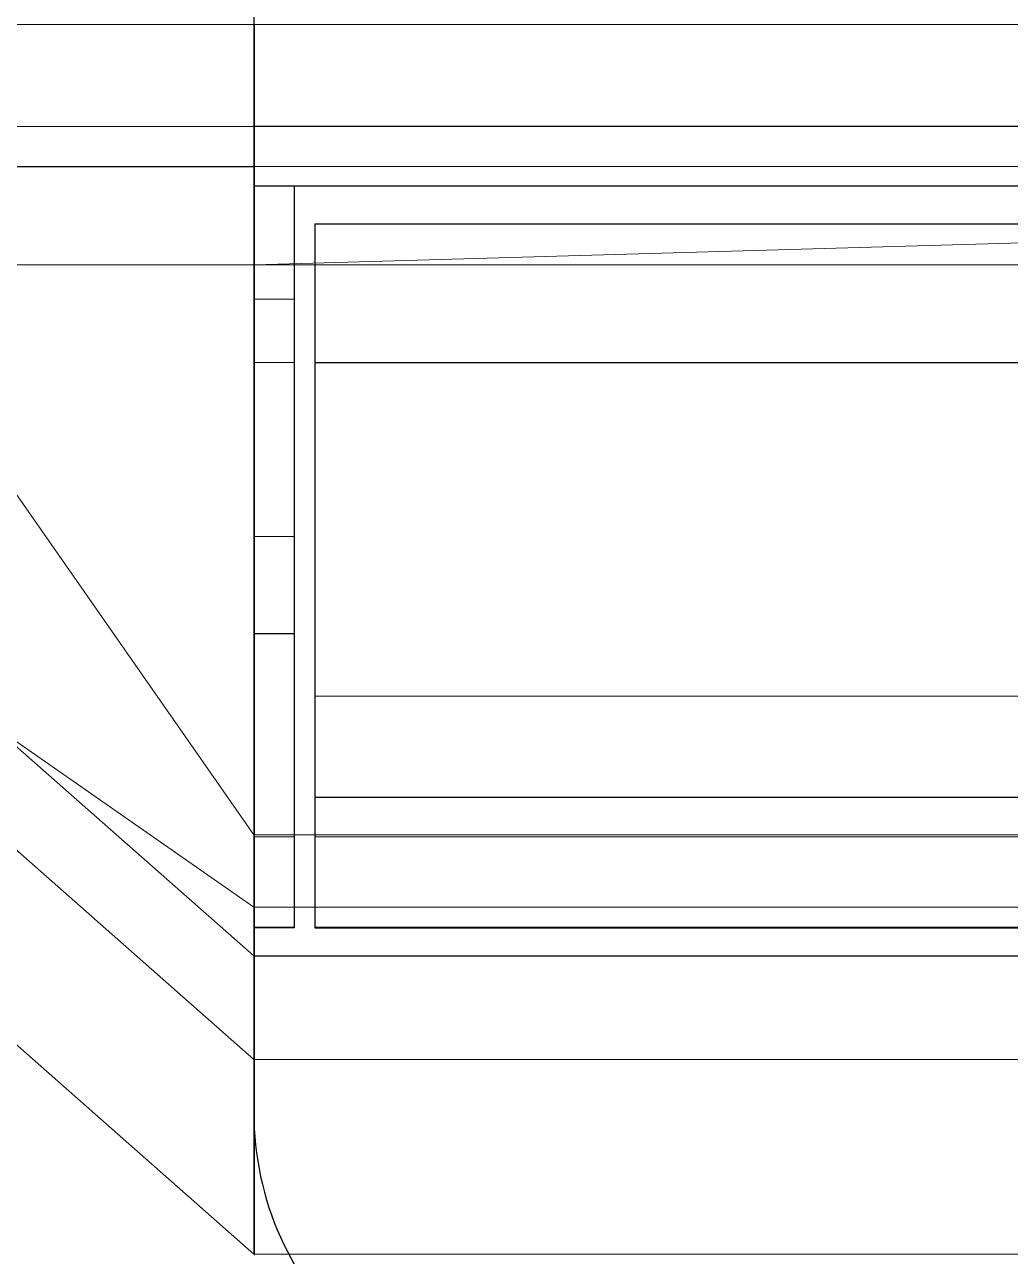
# Model space of a CAD drawing. Header units: millimetres. Extents: x -1 to 471, y -837 to 1.
# Drawn here: x 111.8 to 160.1, y -776 to -715.5 of the extents above; entities that cross this region are included whole.
import ezdxf

# ---------------------------------------------------------------- set-up
doc = ezdxf.new("R2010")
doc.units = ezdxf.units.MM
for name, color, linetype in [('IQ_200_2D', 1, 'Continuous'), ('IQ_200_3D', 1, 'Continuous'), ('IQ_204_3D', 7, 'Continuous'), ('IQ_BLUE_3D', 5, 'Continuous')]:
    doc.layers.add(name, color=color, linetype=linetype)

msp = doc.modelspace()

# ---------------------------------------------------------------- linework, layer by layer
at = {"layer": 'IQ_200_2D'}
for p, q in [((123, -272.497), (123, -768.902)), ((347, -720.524), (123, -720.524)), ((50, -722.478), (123, -722.478)), ((123, -723.428), (347, -723.428)), ((125, -759.852), (125, -723.428)), ((126, -725.305), (344, -725.305)), ((126, -725.305), (126, -759.852)), ((126, -732.11), (344, -732.11)), ((125, -745.419), (123, -745.419)), ((126, -753.441), (344, -753.441)), ((125, -759.852), (123, -759.852)), ((126, -759.852), (344, -759.852)), ((123, -761.225), (347, -761.225))]:
    msp.add_line(p, q, dxfattribs=at)
msp.add_arc((138, -768.902), 15, 180, 228.17983, dxfattribs=at)
at = {"layer": 'IQ_200_3D', "linetype": 'Continuous', "lineweight": 5}
for points in [[(347, -723.428, 1147.918), (123, -723.428, 1147.918), (123, -281.682, 1147.918), (347, -281.682, 1147.918)], [(420, -722.478, 1141.959), (50, -722.478, 1141.959), (50, -298.771, 1141.959), (420, -298.771, 1141.959)], [(420, -298.771, 1147.918), (50, -298.771, 1147.918), (50, -722.478, 1147.918), (420, -722.478, 1147.918)], [(347, -755.283, 931.06), (123.039, -755.283, 931.06), (123.039, -715.524, 928.22), (347, -715.524, 928.22)], [(420, -722.478, 1147.918), (50, -722.478, 1147.918), (50, -722.478, 1141.959), (420, -722.478, 1141.959)], [(347, -723.428, 1221.576), (123, -723.428, 1221.576), (123, -723.428, 1147.918), (347, -723.428, 1147.918)], [(344, -725.305, 1143.219), (126, -725.305, 1143.219), (126, -748.478, 1143.219), (344, -748.478, 1143.219)], [(344, -732.11, 1078.468), (126, -732.11, 1078.468), (126, -725.305, 1143.219), (344, -725.305, 1143.219)], [(347, -758.836, 1073.967), (347, -727.319, 1076.218), (123.039, -727.319, 1076.218), (123.039, -758.836, 1073.967)], [(344, -755.381, 1080.944), (126, -755.381, 1080.944), (126, -732.11, 1078.468), (344, -732.11, 1078.468)], [(344, -753.441, 1138.823), (126, -753.441, 1138.823), (126, -759.815, 1086.521), (344, -759.815, 1086.521)], [(347, -766.312, 937.677), (123.039, -766.312, 937.677), (123.039, -755.283, 931.06), (347, -755.283, 931.06)]]:
    msp.add_3dface(points, dxfattribs=at)
for points, invisible_edges in [([(70, -291.935, 1140.869), (50, -715.524, 1140.869), (110, -715.524, 1140.869), (360, -715.524, 1140.869)], 13), ([(70, -291.935, 926), (420, -715.524, 926), (50, -715.524, 926), (50, -291.935, 926)], 1), ([(400, -291.935, 1140.869), (70, -291.935, 1140.869), (360, -715.524, 1140.869)], 15), ([(400, -291.935, 926), (420, -291.935, 926), (420, -715.524, 926), (70, -291.935, 926)], 12), ([(347, -714.641, 1242.79), (123, -714.641, 1242.79), (123, -719.408, 1236.576), (347, -719.408, 1236.576)], 4), ([(420, -715.524, 926), (347, -715.524, 928.22), (123.039, -715.524, 928.22), (50, -715.524, 926)], 5), ([(110, -715.524, 1077.06), (50, -715.524, 926), (123.039, -715.524, 928.22), (123.039, -715.524, 1077.06)], 3), ([(360, -720.524, 1140.869), (360, -715.524, 1140.869), (110, -715.524, 1140.869), (110, -720.524, 1140.869)], 2), ([(347, -719.408, 1236.576), (123, -719.408, 1236.576), (123, -722.405, 1229.341), (347, -722.405, 1229.341)], 5), ([(347, -722.405, 1229.341), (123, -722.405, 1229.341), (123, -723.428, 1221.576), (347, -723.428, 1221.576)], 1), ([(126, -725.305, 1143.219), (126, -732.11, 1078.468), (126, -753.441, 1138.823), (126, -748.478, 1143.219)], 6), ([(126, -755.381, 1080.944), (126, -758.389, 1082.382), (126, -759.815, 1086.521), (126, -732.11, 1078.468)], 7), ([(126, -753.441, 1138.823), (126, -732.11, 1078.468), (126, -759.815, 1086.521)], 3), ([(126, -749.674, 1143.073), (344, -749.674, 1143.073), (344, -748.478, 1143.219), (126, -748.478, 1143.219)], 1), ([(126, -748.478, 1143.219), (126, -753.441, 1138.823), (126, -753.152, 1139.993), (126, -752.592, 1141.06)], 9), ([(126, -748.478, 1143.219), (126, -752.592, 1141.06), (126, -750.801, 1142.646), (126, -749.674, 1143.073)], 3), ([(344, -750.801, 1142.646), (344, -749.674, 1143.073), (126, -749.674, 1143.073), (126, -750.801, 1142.646)], 10), ([(344, -750.801, 1142.646), (126, -750.801, 1142.646), (126, -751.793, 1141.962), (344, -751.793, 1141.962)], 5), ([(126, -752.592, 1141.06), (126, -751.793, 1141.962), (126, -750.801, 1142.646)], 12), ([(126, -752.592, 1141.06), (344, -752.592, 1141.06), (344, -751.793, 1141.962), (126, -751.793, 1141.962)], 5), ([(344, -752.592, 1141.06), (126, -752.592, 1141.06), (126, -753.152, 1139.993), (344, -753.152, 1139.993)], 5), ([(344, -753.152, 1139.993), (126, -753.152, 1139.993), (126, -753.441, 1138.823), (344, -753.441, 1138.823)], 1), ([(344, -756.484, 1081.19), (126, -756.484, 1081.19), (126, -755.381, 1080.944), (344, -755.381, 1080.944)], 1), ([(126, -755.381, 1080.944), (126, -756.484, 1081.19), (126, -757.504, 1081.677), (126, -758.389, 1082.382)], 8), ([(344, -757.504, 1081.677), (126, -757.504, 1081.677), (126, -756.484, 1081.19), (344, -756.484, 1081.19)], 5), ([(344, -758.389, 1082.382), (126, -758.389, 1082.382), (126, -757.504, 1081.677), (344, -757.504, 1081.677)], 5), ([(344, -759.092, 1083.266), (126, -759.092, 1083.266), (126, -758.389, 1082.382), (344, -758.389, 1082.382)], 5), ([(126, -759.824, 1085.39), (126, -758.389, 1082.382), (126, -759.092, 1083.266), (126, -759.579, 1084.287)], 1), ([(126, -759.815, 1086.521), (126, -758.389, 1082.382), (126, -759.824, 1085.39)], 3), ([(347, -759.418, 1073.857), (347, -758.836, 1073.967), (123.039, -758.836, 1073.967), (123.039, -759.418, 1073.857)], 8), ([(344, -759.579, 1084.287), (126, -759.579, 1084.287), (126, -759.092, 1083.266), (344, -759.092, 1083.266)], 5), ([(347, -759.418, 1073.857), (123.039, -759.418, 1073.857), (123.039, -759.96, 1073.619), (347, -759.96, 1073.619)], 5), ([(344, -759.824, 1085.39), (126, -759.824, 1085.39), (126, -759.579, 1084.287), (344, -759.579, 1084.287)], 5), ([(347, -759.96, 1073.619), (123.039, -759.96, 1073.619), (123.039, -760.434, 1073.264), (347, -760.434, 1073.264)], 5), ([(344, -759.815, 1086.521), (126, -759.815, 1086.521), (126, -759.824, 1085.39), (344, -759.824, 1085.39)], 4), ([(123.039, -760.815, 1072.81), (347, -760.815, 1072.81), (347, -760.434, 1073.264), (123.039, -760.434, 1073.264)], 5), ([(347, -760.815, 1072.81), (123.039, -760.815, 1072.81), (123.039, -761.084, 1072.282), (347, -761.084, 1072.282)], 5), ([(347, -761.084, 1072.282), (123.039, -761.084, 1072.282), (123.039, -761.225, 1071.707), (347, -761.225, 1071.707)], 1), ([(263, -762.462, 1062.048), (347, -761.225, 1071.707), (123.039, -761.225, 1071.707), (207, -762.462, 1062.048)], 5), ([(166.387, -763.039, 1057.538), (123.039, -761.225, 1071.707), (165.687, -763.156, 1056.625)], 3), ([(123.039, -761.225, 1071.707), (166.387, -763.039, 1057.538), (167.257, -762.942, 1058.293)], 13), ([(165.687, -763.156, 1056.625), (123.039, -761.225, 1071.707), (165.187, -763.288, 1055.592)], 3), ([(167.257, -762.942, 1058.293), (175.801, -762.346, 1062.954), (123.039, -761.225, 1071.707)], 14), ([(164.907, -763.43, 1054.479), (165.187, -763.288, 1055.592), (123.039, -761.225, 1071.707)], 14), ([(164.907, -763.43, 1054.479), (123.039, -761.225, 1071.707), (123.039, -775.86, 957.366)], 13), ([(175.801, -762.346, 1062.954), (207, -762.462, 1062.048), (123.039, -761.225, 1071.707)], 15), ([(164.907, -773.856, 973.022), (164.907, -763.43, 1054.479), (123.039, -775.86, 957.366)], 14), ([(347, -769.973, 940.496), (123.039, -769.973, 940.496), (123.039, -766.312, 937.677), (347, -766.312, 937.677)], 1), ([(347, -772.889, 944.08), (123.039, -772.889, 944.08), (123.039, -769.973, 940.496), (347, -769.973, 940.496)], 5), ([(347, -774.905, 948.237), (123.039, -774.905, 948.237), (123.039, -772.889, 944.08), (347, -772.889, 944.08)], 5), ([(165.187, -773.998, 971.91), (164.907, -773.856, 973.022), (123.039, -775.86, 957.366)], 14), ([(123.039, -775.86, 957.366), (165.687, -774.131, 970.876), (165.187, -773.998, 971.91)], 13), ([(166.387, -774.248, 969.964), (165.687, -774.131, 970.876), (123.039, -775.86, 957.366)], 14), ([(166.387, -774.248, 969.964), (123.039, -775.86, 957.366), (167.257, -774.344, 969.209)], 3), ([(167.257, -774.344, 969.209), (123.039, -775.86, 957.366), (175.801, -774.941, 964.548)], 3), ([(123.039, -775.86, 957.366), (347, -775.86, 957.366), (263, -774.765, 965.924), (207, -774.765, 965.924)], 10), ([(175.801, -774.941, 964.548), (123.039, -775.86, 957.366), (207, -774.765, 965.924)], 15), ([(347, -775.913, 952.746), (123.039, -775.913, 952.746), (123.039, -774.905, 948.237), (347, -774.905, 948.237)], 5), ([(347, -775.86, 957.366), (123.039, -775.86, 957.366), (123.039, -775.913, 952.746), (347, -775.913, 952.746)], 4)]:
    msp.add_3dface(points, dxfattribs=dict(at, invisible_edges=invisible_edges))
at = {"layer": 'IQ_204_3D', "linetype": 'Continuous', "lineweight": 5}
for points, invisible_edges in [([(123, -740.636, 1206.586), (123, -734.43, 1209.852), (123, -723.428, 1161.077)], 14), ([(123, -728.999, 1214.289), (123, -723.428, 1219.861), (123, -723.428, 1161.077)], 12), ([(123, -734.43, 1209.852), (123, -728.999, 1214.289), (123, -723.428, 1161.077)], 14), ([(123, -723.428, 1161.077), (123, -732.11, 1078.468), (123, -759.815, 1086.521), (123, -745.419, 1204.654)], 10), ([(123, -745.419, 1204.654), (123, -740.636, 1206.586), (123, -723.428, 1161.077)], 14), ([(125, -728.999, 1214.289), (125, -734.43, 1209.852), (125, -723.428, 1161.077)], 14), ([(125, -723.428, 1219.861), (125, -728.999, 1214.289), (125, -723.428, 1161.077)], 2), ([(125, -759.815, 1086.521), (125, -732.11, 1078.468), (125, -723.428, 1161.077), (125, -745.419, 1204.654)], 5), ([(125, -740.636, 1206.586), (125, -745.419, 1204.654), (125, -723.428, 1161.077)], 14), ([(125, -723.428, 1161.077), (125, -734.43, 1209.852), (125, -740.636, 1206.586)], 13), ([(125, -734.43, 1209.852), (125, -728.999, 1214.289), (123, -728.999, 1214.289), (123, -734.43, 1209.852)], 8), ([(123, -755.381, 1080.944), (123, -759.824, 1085.39), (123, -759.815, 1086.521), (123, -732.11, 1078.468)], 5), ([(125, -759.815, 1086.521), (125, -755.381, 1080.944), (125, -732.11, 1078.468)], 13), ([(123, -734.43, 1209.852), (123, -740.636, 1206.586), (125, -740.636, 1206.586), (125, -734.43, 1209.852)], 8), ([(123, -756.484, 1081.19), (123, -755.381, 1080.944), (125, -755.381, 1080.944), (125, -756.484, 1081.19)], 8), ([(123, -755.381, 1080.944), (123, -759.092, 1083.266), (123, -759.579, 1084.287), (123, -759.824, 1085.39)], 9), ([(123, -757.504, 1081.677), (123, -758.389, 1082.382), (123, -755.381, 1080.944), (123, -756.484, 1081.19)], 2), ([(123, -755.381, 1080.944), (123, -758.389, 1082.382), (123, -759.092, 1083.266)], 13), ([(125, -759.824, 1085.39), (125, -759.579, 1084.287), (125, -755.381, 1080.944), (125, -759.815, 1086.521)], 6), ([(125, -755.381, 1080.944), (125, -759.579, 1084.287), (125, -759.092, 1083.266), (125, -758.389, 1082.382)], 9), ([(125, -757.504, 1081.677), (125, -756.484, 1081.19), (125, -755.381, 1080.944), (125, -758.389, 1082.382)], 4), ([(123, -757.504, 1081.677), (123, -756.484, 1081.19), (125, -756.484, 1081.19), (125, -757.504, 1081.677)], 10), ([(123, -758.389, 1082.382), (123, -757.504, 1081.677), (125, -757.504, 1081.677), (125, -758.389, 1082.382)], 10), ([(125, -758.389, 1082.382), (125, -759.092, 1083.266), (123, -759.092, 1083.266), (123, -758.389, 1082.382)], 10), ([(123, -759.579, 1084.287), (123, -759.092, 1083.266), (125, -759.092, 1083.266), (125, -759.579, 1084.287)], 10), ([(123, -759.824, 1085.39), (123, -759.579, 1084.287), (125, -759.579, 1084.287), (125, -759.824, 1085.39)], 10), ([(123, -759.815, 1086.521), (123, -759.824, 1085.39), (125, -759.824, 1085.39), (125, -759.815, 1086.521)], 2)]:
    msp.add_3dface(points, dxfattribs=dict(at, invisible_edges=invisible_edges))
for points in [[(125, -723.428, 1219.861), (123, -723.428, 1219.861), (123, -728.999, 1214.289), (125, -728.999, 1214.289)], [(125, -723.428, 1161.077), (123, -723.428, 1161.077), (123, -723.428, 1219.861), (125, -723.428, 1219.861)], [(125, -732.11, 1078.468), (123, -732.11, 1078.468), (123, -723.428, 1161.077), (125, -723.428, 1161.077)], [(125, -755.381, 1080.944), (123, -755.381, 1080.944), (123, -732.11, 1078.468), (125, -732.11, 1078.468)], [(125, -740.636, 1206.586), (123, -740.636, 1206.586), (123, -745.419, 1204.654), (125, -745.419, 1204.654)], [(125, -745.419, 1204.654), (123, -745.419, 1204.654), (123, -759.815, 1086.521), (125, -759.815, 1086.521)]]:
    msp.add_3dface(points, dxfattribs=at)
at = {"layer": 'IQ_BLUE_3D', "linetype": 'Continuous', "lineweight": 5}
for points, invisible_edges in [([(50, -715.524, 928.22), (123, -715.524, 928.22), (110, -736.66, 929.73)], 14), ([(123, -755.283, 931.06), (110, -736.66, 929.73), (123, -715.524, 928.22)], 2), ([(123, -715.524, 1077.06), (110, -715.524, 1077.06), (110, -749.764, 1074.615)], 12), ([(110, -749.764, 1074.615), (123, -758.836, 1073.967), (123, -715.524, 1077.06)], 12), ([(123, -766.312, 937.677), (110, -754.843, 940.64), (110, -736.66, 929.73)], 12), ([(110, -736.66, 929.73), (123, -755.283, 931.06), (123, -766.312, 937.677)], 12), ([(118.446, -757.211, 1072.726), (118.446, -755.658, 1074.194), (110, -749.764, 1074.615)], 1), ([(123, -761.225, 1071.707), (110, -749.764, 1074.615), (110, -764.391, 960.329)], 12), ([(110, -754.843, 940.64), (123, -766.312, 937.677), (110, -758.504, 943.459)], 2), ([(123, -760.434, 1073.264), (123, -758.836, 1073.967), (118.446, -755.658, 1074.194)], 12), ([(118.446, -755.658, 1074.194), (118.446, -757.211, 1072.726), (123, -760.434, 1073.264)], 15), ([(123, -760.434, 1073.264), (118.446, -757.211, 1072.726), (123, -761.225, 1071.707)], 1), ([(110, -761.421, 947.044), (110, -758.504, 943.459), (123, -770.165, 941.889)], 14), ([(110, -758.504, 943.459), (123, -766.312, 937.677), (123, -770.165, 941.889)], 13), ([(110, -764.391, 960.329), (123, -775.86, 957.366), (123, -761.225, 1071.707)], 12), ([(110, -761.421, 947.044), (123, -770.165, 941.889), (123, -774.017, 946.1)], 13), ([(123, -774.017, 946.1), (110, -763.437, 951.202), (110, -761.421, 947.044)], 13), ([(123, -774.939, 951.733), (110, -763.437, 951.202), (123, -774.017, 946.1)], 3), ([(110, -763.437, 951.202), (123, -774.939, 951.733), (110, -764.445, 955.712)], 3), ([(110, -764.391, 960.329), (110, -764.445, 955.712), (123, -775.86, 957.366)], 2), ([(123, -774.939, 951.733), (123, -775.86, 957.366), (110, -764.445, 955.712)], 14)]:
    msp.add_3dface(points, dxfattribs=dict(at, invisible_edges=invisible_edges))
msp.add_3dface([(123.039, -715.524, 1077.06), (123.039, -727.319, 1076.218), (110, -727.319, 1076.218), (110, -715.524, 1077.06)], dxfattribs=at)

# ---------------------------------------------------------------- meshes
at = {"layer": 'IQ_200_3D', "linetype": 'Continuous', "lineweight": 5}
mesh = msp.add_polyface(dxfattribs=at)
corners = [(360, -727.319, 1076.218), (360, -720.524, 1140.869), (110, -720.524, 1140.869), (110, -727.319, 1076.218), (123.039, -727.319, 1076.218), (347, -727.319, 1076.218)]
mesh.append_faces([[corners[k] for k in face] for face in [(5, 0, 1, 4), (2, 3, 4, 1)]], dxfattribs={"vtx2": -1})

doc.saveas('drawing.dxf')
